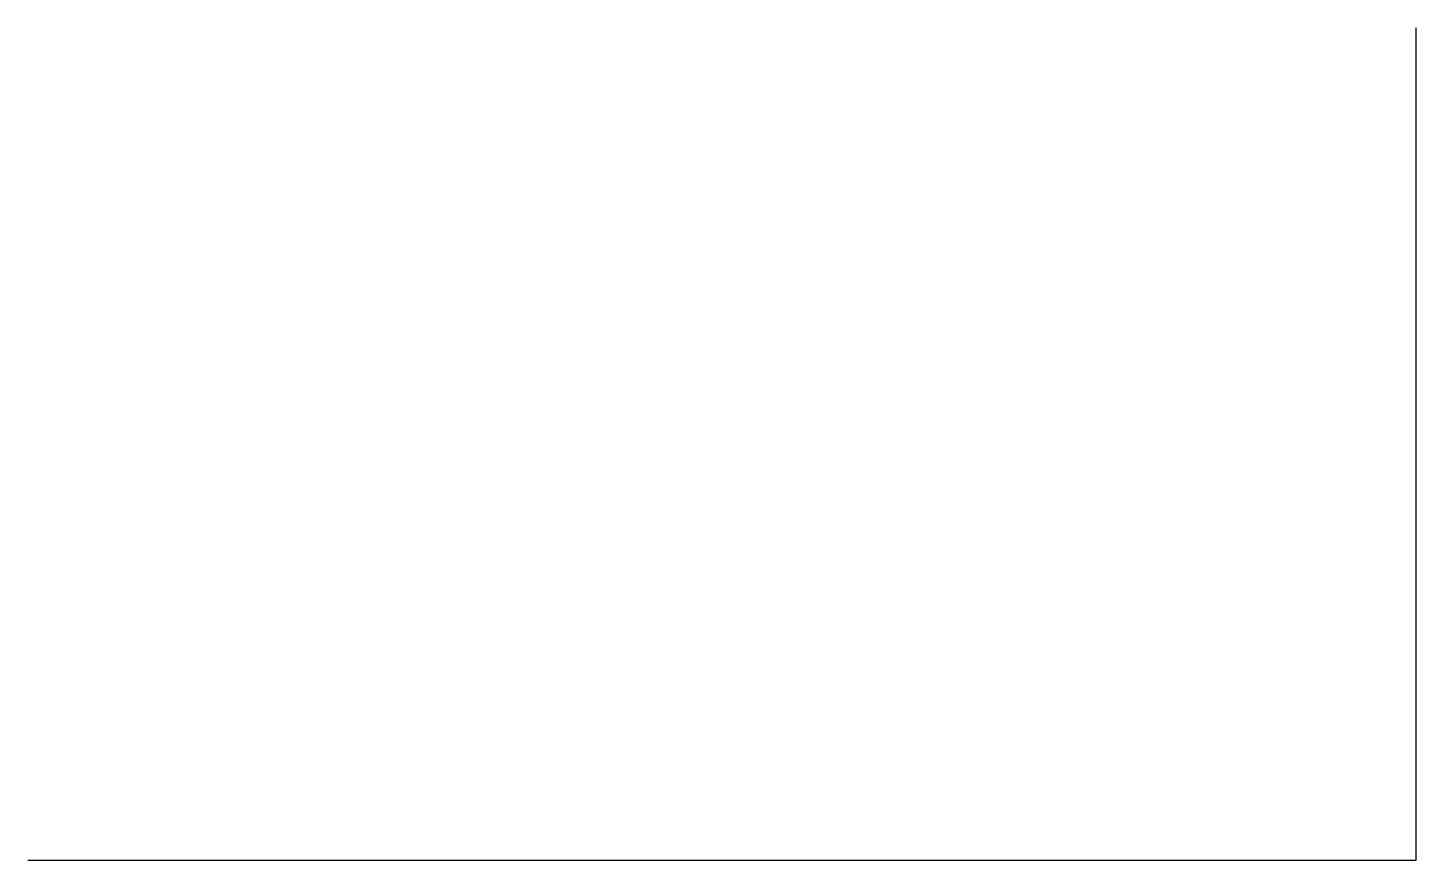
# Model space of a CAD drawing. Header units: millimetres. Extents: x 0 to 5000, y 0 to 3000.
import ezdxf

# ---------------------------------------------------------------- set-up
doc = ezdxf.new("R2010")
doc.units = ezdxf.units.MM

msp = doc.modelspace()

# ---------------------------------------------------------------- linework, layer by layer
at = {"layer": 'MURS'}
for p, q in [((5000, 0), (5000, 3000)), ((0, 0), (5000, 0))]:
    msp.add_line(p, q, dxfattribs=at)

doc.saveas('drawing.dxf')
